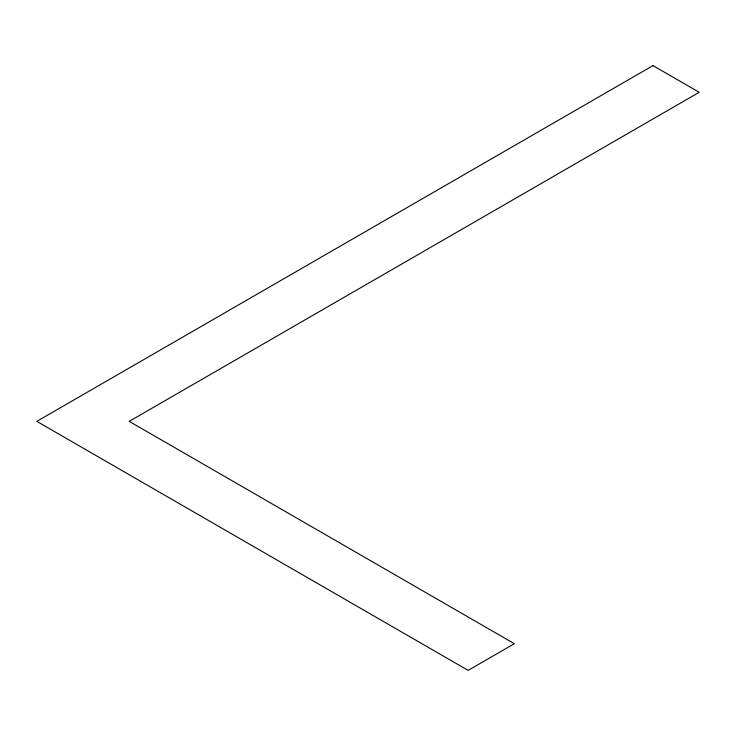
<?xml version="1.0" encoding="UTF-8"?>
<svg xmlns="http://www.w3.org/2000/svg" width="736" height="736" viewBox="0 0 736 736"><rect width="100%" height="100%" fill="white"/><g stroke="black" fill="none" stroke-linecap="round" stroke-linejoin="round"><path stroke-width="1.1" d="M652.988 65.614L36.8 421.36L468.133 670.386L514.344 643.706L129.232 421.36L699.2 92.294L652.988 65.614"/></g></svg>
